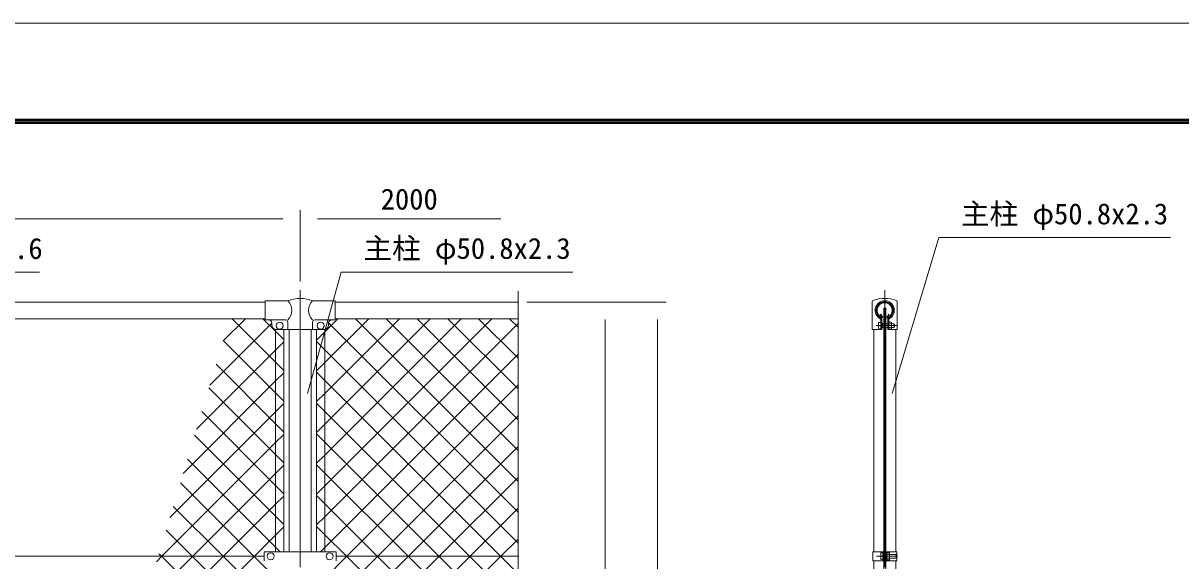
# Model space of a CAD drawing. Units: millimetres, scale not verified. Extents: x -4200 to 4200, y -2970 to 2970.
# Drawn here: x -2021 to 636, y 1737 to 2970 of the extents above; entities that cross this region are included whole.
import ezdxf
from ezdxf.enums import TextEntityAlignment as Align

# ---------------------------------------------------------------- set-up
doc = ezdxf.new("R2010")
doc.units = ezdxf.units.MM
doc.header["$LTSCALE"] = 20
doc.linetypes.add('USER1', pattern=[50.8, 31.75, -6.35, 6.35, -6.35])
for name, color, linetype, lineweight in [('0-0_D-BMK', 2, 'USER1', 13), ('0-1_D-STR1', 1, 'Continuous', 18), ('0-2_D-STR-DIM', 7, 'Continuous', 9), ('0-5_D-STR3', 3, 'Continuous', 13), ('0-6_D-STR2', 7, 'Continuous', 9), ('0-7_D-STR-TXT', 7, 'Continuous', 9), ('0-8_D-TTL', 7, 'Continuous', 9)]:
    doc.layers.add(name, color=color, linetype=linetype, lineweight=lineweight)
doc.styles.add('ＭＳ ゴシック', font='')
doc.styles.get('ＭＳ ゴシック').set_extended_font_data('MS Gothic')

msp = doc.modelspace()

# ---------------------------------------------------------------- linework, layer by layer
at = {"layer": '0-0_D-BMK'}
for p, q in [((-1384.97, 2357.21), (-1384.97, 448.75)), ((-43.67, 2357.21), (-43.67, 448.75)), ((-64, 2276.16), (-15.12, 2276.16)), ((-62.95, 1747.16), (-14.07, 1747.16))]:
    msp.add_line(p, q, dxfattribs=at)
at = {"layer": '0-1_D-STR1'}
for p, q in [((-3304.97, 2330.15), (-1464.97, 2330.15)), ((-1304.97, 2330.15), (-884.97, 2330.15)), ((-3304.97, 2292.15), (-1464.97, 2292.15)), ((-1304.97, 2292.15), (-884.97, 2292.15)), ((-53.85, 2301.9), (-52.47, 2302.7)), ((-50.35, 2295.82), (-53.85, 2301.9)), ((-48.96, 2296.62), (-52.47, 2302.7)), ((-38.39, 2296.62), (-34.88, 2302.7)), ((-37, 2295.82), (-33.49, 2301.9)), ((-33.49, 2301.9), (-34.88, 2302.7)), ((-1410.37, 2267.15), (-1410.37, 1757.65)), ((-1359.57, 2267.15), (-1359.57, 1757.65)), ((-69.07, 2267.15), (-69.07, 1757.66)), ((-18.27, 2267.15), (-18.27, 1757.66)), ((-69.07, 1736.66), (-69.07, 1173.66)), ((-18.27, 1736.66), (-18.27, 1173.66))]:
    msp.add_line(p, q, dxfattribs=at)
for centre, radius, start, end in [((-43.67, 2311.15), 19.05, 294.32478, 245.67522), ((-43.67, 2311.15), 17.45, 294.32478, 245.67522), ((-50.69, 2295.62), 2, 245.67522, 30), ((-50.69, 2295.62), 0.401, 245.67522, 30), ((-36.65, 2295.62), 2, 150, 294.32478), ((-36.65, 2295.62), 0.401, 150, 294.32478)]:
    msp.add_arc(centre, radius, start, end, dxfattribs=at)
at = {"layer": '0-2_D-STR-DIM'}
for p, q in [((-1384.97, 2377.21), (-1384.97, 2541.18)), ((-1384.97, 2377.21), (-1384.97, 2541.18)), ((-3344.97, 2521.18), (-1424.97, 2521.18)), ((-1344.97, 2521.18), (-924.97, 2521.18)), ((-884.97, 2355.15), (-884.97, 1480.8)), ((-864.97, 2330.15), (-664.97, 2330.15)), ((-864.97, 2330.15), (-544.97, 2330.15)), ((-684.97, 2290.15), (-684.97, 620.15)), ((-564.97, 2290.15), (-564.97, 570.15))]:
    msp.add_line(p, q, dxfattribs=at)
at = {"layer": '0-5_D-STR3'}
for p, q in [((-1464.97, 2333.15), (-1464.97, 2289.15)), ((-1464.97, 2333.15), (-1413.52, 2333.15)), ((-1356.42, 2333.15), (-1304.97, 2333.15)), ((-1304.97, 2333.15), (-1304.97, 2289.15)), ((-45.92, 2316.15), (-41.42, 2316.15)), ((-45.92, 2316.15), (-45.92, 609.15)), ((-41.42, 2316.15), (-41.42, 609.15)), ((-15.12, 2330.84), (-15.12, 2267.15)), ((-1464.97, 2289.15), (-1418.22, 2289.15)), ((-1351.72, 2289.15), (-1304.97, 2289.15)), ((-52.97, 2289.98), (-52.97, 2267.15)), ((-50.67, 2289.98), (-50.67, 2267.15)), ((-36.67, 2289.98), (-36.67, 2267.15)), ((-34.37, 2289.98), (-34.37, 2267.15)), ((-1449.97, 2282.15), (-1449.97, 2277.15)), ((-1441.47, 2267.26), (-1441.47, 1757.65)), ((-1439.97, 2267.15), (-1329.97, 2267.15)), ((-1422.47, 2267.15), (-1422.47, 1757.65)), ((-1413.52, 2284.45), (-1413.52, 2267.15)), ((-1356.42, 2284.45), (-1356.42, 2267.15)), ((-1347.47, 2267.15), (-1347.47, 1757.65)), ((-1328.47, 2267.26), (-1328.47, 1757.65)), ((-1319.97, 2282.15), (-1319.97, 2277.15)), ((-57.77, 2269.66), (-57.77, 2282.66)), ((-48.97, 2281.48), (-50.67, 2281.48)), ((-48.97, 2270.84), (-50.67, 2270.84)), ((-48.97, 2270.84), (-48.97, 2281.48)), ((-48.97, 2280.16), (-45.92, 2280.16)), ((-48.97, 2272.16), (-45.92, 2272.16)), ((-41.42, 2280.16), (-36.67, 2280.16)), ((-41.42, 2272.16), (-36.67, 2272.16)), ((-36.67, 2267.15), (-15.12, 2267.15)), ((-28.87, 2284.26), (-34.37, 2284.26)), ((-28.87, 2280.21), (-34.37, 2280.21)), ((-28.87, 2272.11), (-34.37, 2272.11)), ((-28.87, 2268.06), (-34.37, 2268.06)), ((-27.87, 2270.25), (-27.87, 2282.2)), ((-27.87, 2280.16), (-21.97, 2280.16)), ((-27.87, 2272.16), (-21.97, 2272.16)), ((-21.97, 2272.16), (-21.97, 2280.16)), ((-1467.47, 1757.65), (-1467.47, 1736.65)), ((-1302.47, 1757.65), (-1467.47, 1757.65)), ((-1302.47, 1757.65), (-1302.47, 1736.65)), ((-71.37, 1757.66), (-45.92, 1757.66)), ((-53.02, 1753.66), (-53.02, 1740.66)), ((-48.22, 1757.66), (-48.22, 1736.66)), ((-48.22, 1755.16), (-48.22, 1739.16)), ((-48.22, 1753.36), (-48.22, 1740.96)), ((-41.42, 1757.66), (-15.97, 1757.66)), ((-39.12, 1757.66), (-39.12, 1736.66)), ((-33.62, 1755.26), (-39.12, 1755.26)), ((-39.12, 1755.26), (-39.12, 1739.06)), ((-39.12, 1753.36), (-39.12, 1740.96)), ((-15.97, 1757.66), (-15.97, 1736.66)), ((-3307.98, 1747.15), (-1467.47, 1747.15)), ((-1302.47, 1747.15), (-884.97, 1747.15)), ((-41.42, 1736.66), (-15.97, 1736.66)), ((-33.62, 1751.21), (-39.12, 1751.21)), ((-33.62, 1743.11), (-39.12, 1743.11)), ((-33.62, 1739.06), (-39.12, 1739.06)), ((-32.62, 1753.07), (-32.62, 1741.12)), ((-32.62, 1751.16), (-17.22, 1751.16)), ((-32.62, 1743.16), (-17.22, 1743.16)), ((-17.22, 1751.16), (-17.22, 1743.16))]:
    msp.add_line(p, q, dxfattribs=at)
for points in [[(-72.22, 2330.85), (-72.22, 2267.15), (-50.67, 2267.15)], [(-71.37, 1757.66), (-71.37, 1736.66), (-45.92, 1736.66)]]:
    msp.add_lwpolyline(points, dxfattribs=at)
for centre in [(-1431.97, 2276.15), (-1337.97, 2276.15), (-1452.47, 1747.15), (-1317.47, 1747.15)]:
    msp.add_circle(centre, 8, dxfattribs=at)
for centre, radius, start, end in [((-1384.97, 2258.42), 80, 69.0916, 110.9084), ((-43.68, 2258.42), 80, 70.77586, 109.21688), ((-1434.78, 2311.15), 30.59, 314.01503, 45.98497), ((-1335.17, 2311.15), 30.59, 134.01503, 225.98497), ((-68.92, 2330.85), 3.3, 109.21688, 180), ((-43.67, 2311.15), 22, 298.0884, 241.9116), ((-43.67, 2311.15), 19.7, 298.0884, 241.9116), ((-18.42, 2330.84), 3.3, 0, 70.77586), ((-1456.97, 2282.15), 7, 0, 90), ((-1418.22, 2284.45), 4.7, 0, 90), ((-1351.72, 2284.45), 4.7, 90, 180), ((-1312.97, 2282.15), 7, 90, 180), ((-54.97, 2289.98), 2, 0, 61.9116), ((-54.97, 2289.98), 4.3, 0, 61.9116), ((-32.37, 2289.98), 4.3, 118.0884, 180), ((-32.37, 2289.98), 2, 118.0884, 180), ((-1439.97, 2277.15), 10, 180, 270), ((-1329.97, 2277.15), 10, 270, 0), ((-30.42, 2282.24), 2.55, 307.42505, 52.57495), ((-36.57, 2276.16), 8.7, 332.26063, 27.73937), ((-30.41, 2270.09), 2.54, 307.21089, 52.78911), ((-29.47, 2276.16), 8.5, 331.92751, 28.07249), ((-35.16, 1753.23), 2.54, 307.21089, 52.78911), ((-41.32, 1747.16), 8.7, 332.26063, 27.73937), ((-35.17, 1741.08), 2.55, 307.42505, 52.57495), ((-24.72, 1747.16), 8.5, 331.92751, 28.07249)]:
    msp.add_arc(centre, radius, start, end, dxfattribs=at)
for centre, start_param, end_param in [((-52.97, 2282.66), 1.5707963, 3.1415927), ((-52.97, 2269.66), 3.1415927, 4.712389), ((-48.22, 1753.66), 1.5707963, 3.1415927), ((-48.22, 1740.66), 3.1415927, 4.712389)]:
    msp.add_ellipse(centre, major_axis=(4.8, 0), ratio=0.3125, start_param=start_param, end_param=end_param, dxfattribs=at)
at = {"layer": '0-6_D-STR2'}
for p, q in [((-1561.88, 2240.94), (-1510.67, 2292.15)), ((-1441.47, 2192.45), (-1541.18, 2292.15)), ((-1441.47, 2263.16), (-1470.46, 2292.15)), ((-1328.47, 2262.21), (-1298.53, 2292.15)), ((-1328.47, 2191.5), (-1227.82, 2292.15)), ((-1328.47, 2120.79), (-1157.11, 2292.15)), ((-1328.47, 2050.08), (-1086.4, 2292.15)), ((-1328.47, 1979.37), (-1015.69, 2292.15)), ((-1328.47, 1908.66), (-944.98, 2292.15)), ((-884.97, 1918.79), (-1258.33, 2292.15)), ((-884.97, 1989.5), (-1187.62, 2292.15)), ((-884.97, 2060.21), (-1116.91, 2292.15)), ((-884.97, 2130.93), (-1046.2, 2292.15)), ((-884.97, 2201.64), (-975.49, 2292.15)), ((-884.97, 2272.35), (-904.78, 2292.15)), ((-1592.41, 2139.69), (-1449.97, 2282.13)), ((-1422.47, 2244.16), (-1441.47, 2263.16)), ((-1347.47, 2243.21), (-1328.47, 2262.21)), ((-884.97, 1848.08), (-1320.58, 2283.68)), ((-1441.47, 2121.74), (-1561.6, 2241.87)), ((-1441.47, 2219.92), (-1422.47, 2238.92)), ((-1622.94, 2038.45), (-1441.47, 2219.92)), ((-1441.47, 2051.03), (-1577.98, 2187.54)), ((-1422.47, 2173.45), (-1441.47, 2192.45)), ((-1347.47, 2172.5), (-1328.47, 2191.5)), ((-1441.47, 2149.21), (-1422.47, 2168.21)), ((-1328.47, 2150.16), (-1347.47, 2169.16)), ((-1653.48, 1937.21), (-1441.47, 2149.21)), ((-1441.47, 1980.32), (-1594.37, 2133.21)), ((-925.46, 1747.15), (-1328.47, 2150.16)), ((-1277.85, 1747.15), (-884.97, 2140.02)), ((-1422.47, 2102.74), (-1441.47, 2121.74)), ((-1347.47, 2101.79), (-1328.47, 2120.79)), ((-1684.01, 1835.97), (-1441.47, 2078.5)), ((-1441.47, 1909.61), (-1610.75, 2078.88)), ((-1441.47, 2078.5), (-1422.47, 2097.5)), ((-1328.47, 2079.45), (-1347.47, 2098.45)), ((-996.18, 1747.15), (-1328.47, 2079.45)), ((-1422.47, 2032.03), (-1441.47, 2051.03)), ((-1347.47, 2031.08), (-1328.47, 2050.08)), ((-1207.14, 1747.15), (-884.97, 2069.31)), ((-1441.47, 1838.9), (-1627.13, 2024.56)), ((-1441.47, 2007.79), (-1422.47, 2026.79)), ((-1328.47, 2008.74), (-1347.47, 2027.74)), ((-1702.11, 1747.15), (-1441.47, 2007.79)), ((-1066.89, 1747.15), (-1328.47, 2008.74)), ((-1136.43, 1747.15), (-884.97, 1998.6)), ((-1422.47, 1961.32), (-1441.47, 1980.32)), ((-1347.47, 1960.37), (-1328.47, 1979.37)), ((-1441.47, 1937.08), (-1422.47, 1956.08)), ((-1491.15, 1747.15), (-1659.9, 1915.9)), ((-1631.4, 1747.15), (-1441.47, 1937.08)), ((-1065.72, 1747.15), (-884.97, 1927.89)), ((-1422.47, 1890.61), (-1441.47, 1909.61)), ((-1347.47, 1889.66), (-1328.47, 1908.66)), ((-1561.86, 1747.15), (-1676.29, 1861.58)), ((-1560.69, 1747.15), (-1441.47, 1866.37)), ((-1441.47, 1866.37), (-1422.47, 1885.37)), ((-1422.47, 1819.9), (-1441.47, 1838.9)), ((-995.01, 1747.15), (-884.97, 1857.18)), ((-1632.57, 1747.15), (-1692.67, 1807.25)), ((-1441.47, 1795.66), (-1422.47, 1814.66)), ((-1489.98, 1747.15), (-1441.47, 1795.66)), ((-924.29, 1747.15), (-884.97, 1786.47)), ((-1806.14, 1430.99), (-1489.98, 1747.15)), ((-1775.61, 1532.24), (-1560.69, 1747.15)), ((-1745.07, 1633.48), (-1631.4, 1747.15)), ((-1714.54, 1734.72), (-1702.11, 1747.15)), ((-1703.28, 1747.15), (-1709.05, 1752.92)), ((-1441.47, 1485.34), (-1703.28, 1747.15)), ((-1441.47, 1556.05), (-1632.57, 1747.15)), ((-1441.47, 1626.77), (-1561.86, 1747.15)), ((-1441.47, 1697.48), (-1491.15, 1747.15)), ((-1328.47, 1696.52), (-1277.85, 1747.15)), ((-1328.47, 1625.81), (-1207.14, 1747.15)), ((-1328.47, 1555.1), (-1136.43, 1747.15)), ((-1328.47, 1484.39), (-1065.72, 1747.15)), ((-1328.47, 1413.68), (-995.01, 1747.15)), ((-1328.47, 1342.97), (-924.29, 1747.15)), ((-884.97, 1565.24), (-1066.89, 1747.15)), ((-884.97, 1635.95), (-996.18, 1747.15)), ((-884.97, 1706.66), (-925.46, 1747.15))]:
    msp.add_line(p, q, dxfattribs=at)
for points in [[(-1347.47, 1818.95), (-1328.47, 1837.95), (-884.97, 2281.45)], [(-884.97, 1777.37), (-1328.47, 2220.87), (-1347.47, 2239.87)], [(-1338.06, 1757.65), (-1328.47, 1767.24), (-884.97, 2210.74)], [(-1430.94, 1757.65), (-1441.47, 1768.19), (-1643.52, 1970.23)], [(-884.97, 1494.53), (-1137.6, 1747.15), (-1328.47, 1938.03), (-1347.47, 1957.03)], [(-907.95, 1446.79), (-1208.31, 1747.15), (-1328.47, 1867.32), (-1347.47, 1886.32)], [(-884.97, 1353.11), (-1279.02, 1747.15), (-1328.47, 1796.61), (-1347.47, 1815.61)]]:
    msp.add_lwpolyline(points, dxfattribs=at)
at = {"layer": '0-7_D-STR-TXT'}
for points in [[(611.94, 2478.15), (80.28, 2478.15), (-27, 2120.54)], [(-1982.83, 2398.93), (-2519.13, 2398.93), (-2548.1, 2321.59)], [(-759.04, 2398.93), (-1290.7, 2398.93), (-1368.34, 2120.55)]]:
    msp.add_lwpolyline(points, dxfattribs=at)
at = {"layer": '0-8_D-TTL', "color": 2, "lineweight": 18}
msp.add_lwpolyline([(-4200, 2970), (4200, 2970), (4200, -2970), (-4200, -2970)], close=True, dxfattribs=at)
at = {"layer": '0-8_D-TTL'}
for points in [[(-3930, 2750), (3930, 2750), (3930, -2750), (-3930, -2750)], [(-3927.5, 2747.5), (3927.5, 2747.5), (3927.5, -2747.5), (-3927.5, -2747.5)], [(-3925, 2745), (3925, 2745), (3925, -2745), (-3925, -2745)], [(-3922.5, 2742.5), (3922.5, 2742.5), (3922.5, -2742.5), (-3922.5, -2742.5)], [(-3920, 2740), (3920, 2740), (3920, -2740), (-3920, -2740)]]:
    msp.add_lwpolyline(points, close=True, dxfattribs=at)

# ---------------------------------------------------------------- texts
at = {"layer": '0-2_D-STR-DIM', "style": 'ＭＳ ゴシック'}
msp.add_text('2000', height=48.09, dxfattribs=at).set_placement((-1200.22, 2527.93), align=Align.BOTTOM_LEFT)
at = {"layer": '0-7_D-STR-TXT', "style": 'ＭＳ ゴシック'}
for s, p in [('主柱 φ50.8x2.3', (131.2, 2494.16)), ('胴縁 \u300038.1x1.6', (-2467.19, 2414.72)), ('主柱 φ50.8x2.3', (-1239.77, 2414.94))]:
    msp.add_text(s, height=48.09, dxfattribs=at).set_placement(p, align=Align.BOTTOM_LEFT)

doc.saveas('drawing.dxf')
